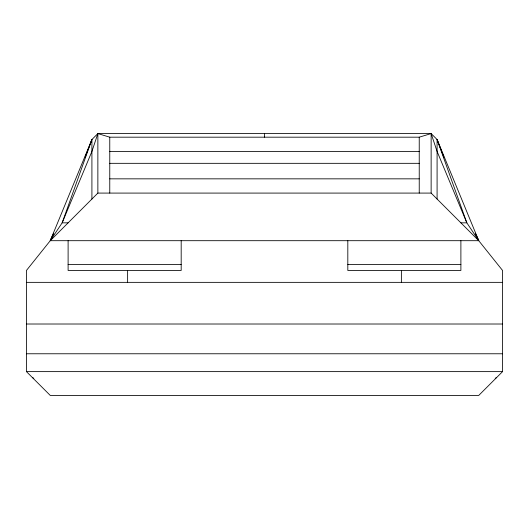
<?xml version="1.0" encoding="UTF-8"?>
<svg xmlns="http://www.w3.org/2000/svg" width="529" height="529" viewBox="0 0 529 529"><rect width="100%" height="100%" fill="white"/><g stroke="black" fill="none" stroke-linecap="round" stroke-linejoin="round"><path stroke-width="0.79" d="M97.865 133.572L91.914 151.426L62.157 222.841L50.255 240.695L26.45 270.451L26.45 371.623L50.255 395.428L478.745 395.428L502.55 371.623L502.55 270.451L478.745 240.695L466.843 222.841L437.086 151.426L431.135 133.572L97.865 133.572L91.914 139.524L50.255 240.695L478.745 240.695L437.086 139.524L431.135 133.572L419.233 137.183L109.767 137.183L97.865 133.572L97.865 193.085L50.255 240.695L53.753 233.256M91.914 199.036L91.914 139.524L62.157 222.841L68.109 222.841M85.136 157.139L91.914 139.524M50.255 240.695L52.781 235.643M495.197 378.275L496.599 377.574M109.767 151.426L419.233 151.426M109.767 163.329L419.233 163.329M109.767 178.842L419.233 178.842M97.865 193.085L431.135 193.085L478.745 240.695L475.247 233.256M460.891 222.841L466.843 222.841L437.086 139.524L437.086 199.036M68.109 264.5L181.183 264.5M347.817 264.5L460.891 264.5M26.45 282.354L502.55 282.354M26.45 324.012L502.55 324.012M26.45 353.769L502.55 353.769M26.45 371.623L502.55 371.623M32.401 377.574L33.803 378.275M476.219 235.643L478.745 240.695M437.086 139.524L443.864 157.139M460.891 240.695L460.891 270.451L347.817 270.451L347.817 240.695M431.135 133.572L431.135 193.085M419.233 137.183L419.233 193.085M401.379 270.451L401.379 282.354M264.5 133.572L264.5 137.183M181.183 240.695L181.183 270.451L68.109 270.451L68.109 240.695M127.621 270.451L127.621 282.354M109.767 137.183L109.767 193.085"/></g></svg>
